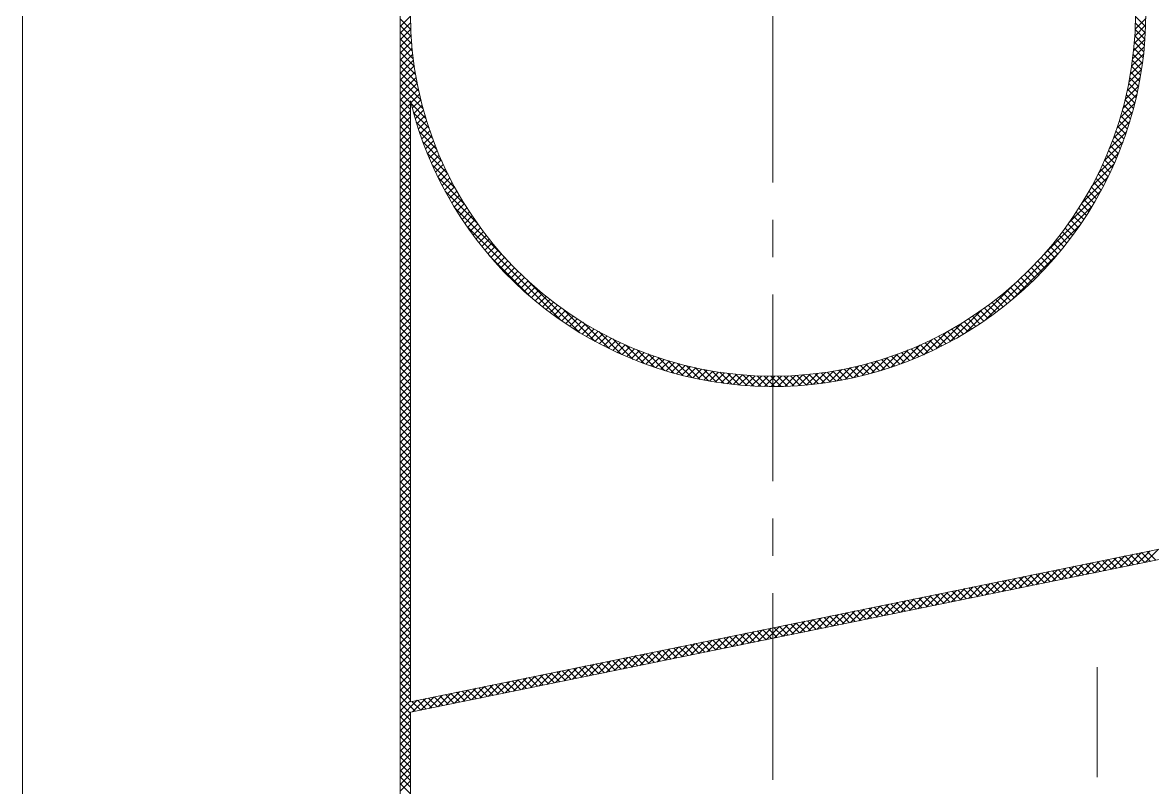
# Model space of a CAD drawing. Header units: millimetres. Extents: x 3108 to 3702, y 1162 to 1582.
# Drawn here: x 3417.24 to 3432.37, y 1255.53 to 1265.76 of the extents above; entities that cross this region are included whole.
import ezdxf

# ---------------------------------------------------------------- set-up
doc = ezdxf.new("R2010")
doc.units = ezdxf.units.MM
doc.linetypes.add('CENTERX2', pattern=[4, 2.5, -0.5, 0.5, -0.5])
for name, color, linetype, lineweight, true_color in [('1', 1, 'Continuous', 18, 0xff0000), ('2', 2, 'Continuous', 18, 0xffff00), ('3', 3, 'CENTERX2', 18, 0x00ff00)]:
    doc.layers.add(name, color=color, linetype=linetype, lineweight=lineweight, true_color=true_color)

msp = doc.modelspace()

# ---------------------------------------------------------------- linework, layer by layer
at = {"layer": '1'}
for p, q in [((3417.24047, 1274.78969), (3417.24047, 1209.53892)), ((3422.29616, 1265.88408), (3422.29616, 1218.44453)), ((3422.43455, 1264.71669), (3422.43455, 1256.67196)), ((3434.47814, 1259.12758), (3422.43455, 1256.67196)), ((3434.53423, 1258.99778), (3422.43455, 1256.53072)), ((3422.43455, 1256.53072), (3422.43455, 1227.79789))]:
    msp.add_line(p, q, dxfattribs=at)
msp.add_circle((3427.28914, 1265.88408), 4.85459, dxfattribs=at)
msp.add_arc((3427.28914, 1265.88408), 4.99298, 193.521266, 41.296095, dxfattribs=at)
at = {"layer": '2'}
for p, q in [((3422.29616, 1265.71085), (3422.43467, 1265.84936)), ((3422.43922, 1265.67109), (3422.29616, 1265.81415)), ((3432.13926, 1265.67567), (3432.28169, 1265.8181)), ((3432.27907, 1265.70952), (3432.14358, 1265.84501)), ((3422.29616, 1265.62104), (3422.43611, 1265.76099)), ((3422.44432, 1265.57619), (3422.29616, 1265.72435)), ((3422.29616, 1265.53124), (3422.43909, 1265.67417)), ((3422.45145, 1265.47925), (3422.29616, 1265.63455)), ((3432.12722, 1265.48403), (3432.27579, 1265.63259)), ((3432.13426, 1265.58086), (3432.27963, 1265.72624)), ((3432.27017, 1265.53881), (3432.13901, 1265.66997)), ((3432.27532, 1265.62347), (3432.14206, 1265.75672)), ((3422.29616, 1265.44144), (3422.44353, 1265.58882)), ((3422.46077, 1265.38013), (3422.29616, 1265.54474)), ((3422.29616, 1265.35164), (3422.44938, 1265.50486)), ((3432.11801, 1265.38502), (3432.27005, 1265.53705)), ((3432.25594, 1265.37344), (3432.12858, 1265.5008)), ((3432.2637, 1265.45549), (3432.13449, 1265.58469)), ((3422.47245, 1265.27865), (3422.29616, 1265.45494)), ((3422.29616, 1265.26183), (3422.45656, 1265.42224)), ((3422.48667, 1265.17463), (3422.29616, 1265.36514)), ((3422.29616, 1265.17203), (3422.46503, 1265.3409)), ((3432.09237, 1265.17977), (3432.25237, 1265.33976)), ((3432.10646, 1265.28366), (3432.26229, 1265.43949)), ((3432.23682, 1265.21296), (3432.11281, 1265.33697)), ((3432.24697, 1265.29261), (3432.12133, 1265.41824)), ((3422.50366, 1265.06783), (3422.29616, 1265.27534)), ((3422.29616, 1265.08223), (3422.47472, 1265.2608)), ((3422.5237, 1264.95799), (3422.29616, 1265.18553)), ((3422.29616, 1264.99243), (3422.4856, 1265.18187)), ((3432.07552, 1265.07311), (3432.24011, 1265.2377)), ((3432.21315, 1265.05702), (3432.09212, 1265.17805)), ((3432.22553, 1265.13444), (3432.10305, 1265.25692)), ((3422.29616, 1264.90262), (3422.49762, 1265.10408)), ((3422.5471, 1264.84479), (3422.29616, 1265.09573)), ((3422.29616, 1264.81282), (3422.51073, 1265.0274)), ((3432.03241, 1264.8504), (3432.2078, 1265.02579)), ((3432.05564, 1264.96343), (3432.22533, 1265.13312)), ((3432.18525, 1264.90531), (3432.06688, 1265.02368)), ((3432.19971, 1264.98066), (3432.08005, 1265.10032)), ((3422.57425, 1264.72783), (3422.29616, 1265.00593)), ((3422.29616, 1264.72302), (3422.52491, 1264.95177)), ((3422.60563, 1264.60665), (3422.29616, 1264.91613)), ((3422.29616, 1264.63322), (3422.54012, 1264.87718)), ((3432.00545, 1264.73363), (3432.18727, 1264.91545)), ((3432.15338, 1264.75757), (3432.0374, 1264.87356)), ((3432.1698, 1264.83096), (3432.05265, 1264.94811)), ((3422.43455, 1264.68793), (3422.29616, 1264.82632)), ((3422.43455, 1264.59813), (3422.29616, 1264.73652)), ((3422.44138, 1264.68864), (3422.55632, 1264.80358)), ((3422.45959, 1264.61705), (3422.57349, 1264.73094)), ((3431.97429, 1264.61267), (3432.16342, 1264.8018)), ((3432.11778, 1264.61358), (3432.00393, 1264.72742)), ((3432.13604, 1264.68512), (3432.02115, 1264.80001)), ((3422.29616, 1264.54341), (3422.43455, 1264.6818)), ((3422.43455, 1264.50833), (3422.29616, 1264.64672)), ((3422.29616, 1264.45361), (3422.43455, 1264.592)), ((3422.64183, 1264.48065), (3422.44386, 1264.67862)), ((3422.4787, 1264.54635), (3422.5916, 1264.65925)), ((3422.49867, 1264.47652), (3422.61063, 1264.58848)), ((3431.93834, 1264.48692), (3432.13587, 1264.68445)), ((3432.07862, 1264.47313), (3431.9667, 1264.58505)), ((3432.09863, 1264.54292), (3431.98577, 1264.65578)), ((3422.43455, 1264.41853), (3422.29616, 1264.55692)), ((3422.29616, 1264.36381), (3422.43455, 1264.5022)), ((3422.43455, 1264.32872), (3422.29616, 1264.46711)), ((3422.68362, 1264.34905), (3422.47577, 1264.5569)), ((3422.73201, 1264.21086), (3422.51245, 1264.43043)), ((3422.51948, 1264.40753), (3422.63054, 1264.51859)), ((3422.54112, 1264.33936), (3422.65133, 1264.44957)), ((3431.8488, 1264.21778), (3432.06774, 1264.43672)), ((3431.89684, 1264.35562), (3432.10417, 1264.56295)), ((3432.03609, 1264.33606), (3431.92591, 1264.44623)), ((3432.05777, 1264.40418), (3431.94674, 1264.5152)), ((3422.29616, 1264.27401), (3422.43455, 1264.4124)), ((3422.43455, 1264.23892), (3422.29616, 1264.37731)), ((3422.29616, 1264.1842), (3422.43455, 1264.32259)), ((3422.43455, 1264.14912), (3422.29616, 1264.28751)), ((3422.78837, 1264.06471), (3422.55462, 1264.29845)), ((3422.56356, 1264.272), (3422.67297, 1264.38141)), ((3422.5868, 1264.20544), (3422.69543, 1264.31407)), ((3431.79287, 1264.07205), (3432.02586, 1264.30503)), ((3431.99033, 1264.20221), (3431.88173, 1264.31081)), ((3432.0136, 1264.26874), (3431.90424, 1264.3781)), ((3422.29616, 1264.0944), (3422.43455, 1264.23279)), ((3422.43455, 1264.05932), (3422.29616, 1264.19771)), ((3422.29616, 1264.0046), (3422.43455, 1264.14299)), ((3422.85466, 1263.90861), (3422.60326, 1264.16001)), ((3422.61081, 1264.13964), (3422.71871, 1264.24755)), ((3422.63557, 1264.07461), (3422.74278, 1264.18182)), ((3422.66109, 1264.01032), (3422.76763, 1264.11686)), ((3431.72712, 1263.91649), (3431.97756, 1264.16693)), ((3431.91593, 1264.0072), (3431.80942, 1264.11372)), ((3431.94148, 1264.07145), (3431.8343, 1264.17863)), ((3431.96628, 1264.13645), (3431.85842, 1264.24432)), ((3422.43455, 1263.96951), (3422.29616, 1264.1079)), ((3422.29616, 1263.9148), (3422.43455, 1264.05318)), ((3422.43455, 1263.87971), (3422.29616, 1264.0181)), ((3422.29616, 1263.82499), (3422.43455, 1263.96338)), ((3422.93389, 1263.73957), (3422.65968, 1264.01379)), ((3422.68733, 1263.94676), (3422.79325, 1264.05268)), ((3422.71429, 1263.88392), (3422.81961, 1263.98924)), ((3431.64862, 1263.74818), (3431.92156, 1264.02112)), ((3431.86266, 1263.88087), (3431.75736, 1263.98616)), ((3431.88965, 1263.94368), (3431.78376, 1264.04957)), ((3422.43455, 1263.78991), (3422.29616, 1263.9283)), ((3422.29616, 1263.73519), (3422.43455, 1263.87358)), ((3422.43455, 1263.70011), (3422.29616, 1263.8385)), ((3423.03105, 1263.55262), (3422.72575, 1263.85792)), ((3422.74196, 1263.82179), (3422.84672, 1263.92654)), ((3422.77033, 1263.76035), (3422.87455, 1263.86457)), ((3431.55251, 1263.56227), (3431.85602, 1263.86578)), ((3431.80655, 1263.75737), (3431.70236, 1263.86156)), ((3431.83495, 1263.81877), (3431.73022, 1263.9235)), ((3422.29616, 1263.64539), (3422.43455, 1263.78378)), ((3422.43455, 1263.6103), (3422.29616, 1263.74869)), ((3422.29616, 1263.55559), (3422.43455, 1263.69397)), ((3422.43455, 1263.5205), (3422.29616, 1263.65889)), ((3422.79938, 1263.6996), (3422.90309, 1263.80331)), ((3423.15568, 1263.33818), (3422.80426, 1263.6896)), ((3422.82911, 1263.63953), (3422.93233, 1263.74275)), ((3422.85951, 1263.58012), (3422.96227, 1263.68288)), ((3431.42957, 1263.34953), (3431.7782, 1263.69816)), ((3431.71727, 1263.57724), (3431.61453, 1263.67998)), ((3431.7477, 1263.63661), (3431.6445, 1263.73981)), ((3431.77746, 1263.69665), (3431.67378, 1263.80034)), ((3422.29616, 1263.46578), (3422.43455, 1263.60417)), ((3422.43455, 1263.4307), (3422.29616, 1263.56909)), ((3422.29616, 1263.37598), (3422.43455, 1263.51437)), ((3422.89056, 1263.52137), (3422.99289, 1263.6237)), ((3422.92227, 1263.46328), (3423.02418, 1263.56519)), ((3422.95461, 1263.40582), (3423.05615, 1263.50735)), ((3431.25717, 1263.08733), (3431.68365, 1263.51381)), ((3431.65445, 1263.46046), (3431.55255, 1263.56236)), ((3431.68619, 1263.51852), (3431.58388, 1263.62083)), ((3422.43455, 1263.3409), (3422.29616, 1263.47929)), ((3422.29616, 1263.28618), (3422.43455, 1263.42457)), ((3422.43455, 1263.25109), (3422.29616, 1263.38948)), ((3423.33171, 1263.07235), (3422.89979, 1263.50427)), ((3422.9876, 1263.349), (3423.08876, 1263.45017)), ((3423.02121, 1263.29281), (3423.12203, 1263.39364)), ((3431.55541, 1263.29009), (3431.45461, 1263.39089)), ((3431.58906, 1263.34625), (3431.48791, 1263.4474)), ((3431.62207, 1263.40303), (3431.52056, 1263.50455)), ((3422.29616, 1263.19637), (3422.43455, 1263.33476)), ((3422.43455, 1263.16129), (3422.29616, 1263.29968)), ((3422.29616, 1263.10657), (3422.43455, 1263.24496)), ((3422.43455, 1263.07149), (3422.29616, 1263.20988)), ((3423.71068, 1262.60358), (3423.02085, 1263.29341)), ((3423.05545, 1263.23725), (3423.15595, 1263.33775)), ((3423.0903, 1263.1823), (3423.1905, 1263.2825)), ((3423.12577, 1263.12796), (3423.22568, 1263.22788)), ((3430.90934, 1262.6497), (3431.56414, 1263.3045)), ((3431.45077, 1263.12532), (3431.35086, 1263.22523)), ((3431.48626, 1263.17963), (3431.38608, 1263.27982)), ((3431.52115, 1263.23455), (3431.42066, 1263.33504)), ((3422.29616, 1263.01677), (3422.43455, 1263.15516)), ((3422.43455, 1262.98169), (3422.29616, 1263.12008)), ((3422.29616, 1262.92697), (3422.43455, 1263.06536)), ((3423.16184, 1263.07423), (3423.2615, 1263.17389)), ((3423.19851, 1263.0211), (3423.29793, 1263.12051)), ((3423.23579, 1262.96857), (3423.33498, 1263.06776)), ((3430.12194, 1261.7725), (3431.40072, 1263.05128)), ((3431.34066, 1262.96602), (3431.24148, 1263.0652)), ((3431.37796, 1263.01852), (3431.27856, 1263.11793)), ((3431.41467, 1263.07162), (3431.31502, 1263.17127)), ((3422.43455, 1262.89188), (3422.29616, 1263.03027)), ((3422.29616, 1262.83716), (3422.43455, 1262.97555)), ((3422.43455, 1262.80208), (3422.29616, 1262.94047)), ((3424.44213, 1261.78232), (3423.18738, 1263.03708)), ((3423.27365, 1262.91663), (3423.37264, 1263.01562)), ((3423.31211, 1262.86529), (3423.4109, 1262.96409)), ((3423.35115, 1262.81453), (3423.44978, 1262.91316)), ((3431.22521, 1262.81207), (3431.12659, 1262.91069)), ((3431.26428, 1262.8628), (3431.16549, 1262.96159)), ((3431.30277, 1262.91412), (3431.20379, 1263.01309)), ((3422.29616, 1262.74736), (3422.43455, 1262.88575)), ((3422.43455, 1262.71228), (3422.29616, 1262.85067)), ((3422.29616, 1262.65756), (3422.43455, 1262.79595)), ((3422.43455, 1262.62248), (3422.29616, 1262.76087)), ((3423.39078, 1262.76436), (3423.48926, 1262.86283)), ((3423.43099, 1262.71476), (3423.52933, 1262.8131)), ((3423.47178, 1262.66575), (3423.57, 1262.76397)), ((3431.1045, 1262.66337), (3431.00628, 1262.76159)), ((3431.14531, 1262.71236), (3431.04698, 1262.81069)), ((3431.18555, 1262.76192), (3431.08708, 1262.86039)), ((3422.29616, 1262.56776), (3422.43455, 1262.70615)), ((3422.43455, 1262.53267), (3422.29616, 1262.67106)), ((3422.29616, 1262.47795), (3422.43455, 1262.61634)), ((3424.05195, 1262.0827), (3423.48776, 1262.64689)), ((3423.51315, 1262.61731), (3423.61127, 1262.71543)), ((3423.55509, 1262.56945), (3423.65312, 1262.66749)), ((3423.59761, 1262.52217), (3423.69557, 1262.62013)), ((3430.49803, 1262.05878), (3431.11444, 1262.67519)), ((3430.97859, 1262.51988), (3430.88062, 1262.61784)), ((3431.02113, 1262.56713), (3430.9231, 1262.66516)), ((3431.0631, 1262.61497), (3430.96499, 1262.71308)), ((3422.43455, 1262.44287), (3422.29616, 1262.58126)), ((3422.29616, 1262.38815), (3422.43455, 1262.52654)), ((3422.43455, 1262.35307), (3422.29616, 1262.49146)), ((3423.6407, 1262.47545), (3423.73861, 1262.57337)), ((3423.68436, 1262.42931), (3423.78224, 1262.52719)), ((3423.72859, 1262.38374), (3423.82645, 1262.4816)), ((3430.84752, 1262.38154), (3430.74966, 1262.47939)), ((3430.89178, 1262.42708), (3430.7939, 1262.52495)), ((3430.93547, 1262.47319), (3430.83756, 1262.5711)), ((3422.29616, 1262.29835), (3422.43455, 1262.43674)), ((3422.43455, 1262.26327), (3422.29616, 1262.40166)), ((3422.29616, 1262.20855), (3422.43455, 1262.34694)), ((3422.43455, 1262.17346), (3422.29616, 1262.31185)), ((3423.77339, 1262.33875), (3423.87125, 1262.4366)), ((3423.81877, 1262.29432), (3423.91664, 1262.39219)), ((3423.86471, 1262.25046), (3423.96261, 1262.34836)), ((3423.91123, 1262.20718), (3424.00918, 1262.30512)), ((3424.69846, 1261.61579), (3424.00864, 1262.30562)), ((3430.66476, 1262.20508), (3430.56682, 1262.30303)), ((3430.71131, 1262.24834), (3430.61341, 1262.34624)), ((3430.75728, 1262.29216), (3430.65941, 1262.39004)), ((3430.80269, 1262.33656), (3430.70483, 1262.43442)), ((3422.29616, 1262.11874), (3422.43455, 1262.25713)), ((3422.43455, 1262.08366), (3422.29616, 1262.22205)), ((3422.29616, 1262.02894), (3422.43455, 1262.16733)), ((3423.95832, 1262.16447), (3424.05633, 1262.26247)), ((3424.00599, 1262.12233), (3424.10408, 1262.22042)), ((3424.05423, 1262.08076), (3424.15241, 1262.17895)), ((3429.86872, 1261.60908), (3430.52352, 1262.26388)), ((3430.52169, 1262.07875), (3430.4235, 1262.17694)), ((3430.56995, 1262.12029), (3430.47186, 1262.21838)), ((3430.61765, 1262.1624), (3430.51963, 1262.26041)), ((3422.43455, 1261.99386), (3422.29616, 1262.13225)), ((3422.29616, 1261.93914), (3422.43455, 1262.07753)), ((3422.43455, 1261.90406), (3422.29616, 1262.04244)), ((3424.10304, 1262.03978), (3424.20134, 1262.13807)), ((3424.15244, 1261.99937), (3424.25086, 1262.0978)), ((3424.20241, 1261.95954), (3424.30099, 1262.05811)), ((3424.25297, 1261.9203), (3424.35171, 1262.01904)), ((3430.32283, 1261.9184), (3430.22408, 1262.01714)), ((3430.37341, 1261.95761), (3430.27483, 1262.05619)), ((3430.42342, 1261.99741), (3430.32499, 1262.09585)), ((3430.47284, 1262.03779), (3430.37454, 1262.13609)), ((3422.29616, 1261.84934), (3422.43455, 1261.98773)), ((3422.43455, 1261.81425), (3422.29616, 1261.95264)), ((3422.29616, 1261.75953), (3422.43455, 1261.89792)), ((3422.43455, 1261.72445), (3422.29616, 1261.86284)), ((3424.30412, 1261.88164), (3424.40304, 1261.98056)), ((3424.35585, 1261.84357), (3424.45497, 1261.94269)), ((3424.40818, 1261.8061), (3424.50751, 1261.90543)), ((3424.4611, 1261.76922), (3424.56067, 1261.86879)), ((3424.90933, 1261.49473), (3424.47741, 1261.92665)), ((3429.65942, 1261.48958), (3430.08589, 1261.91605)), ((3430.11458, 1261.76744), (3430.015, 1261.86702)), ((3430.16753, 1261.80428), (3430.06819, 1261.90363)), ((3430.21989, 1261.84173), (3430.12076, 1261.94086)), ((3430.27165, 1261.87977), (3430.17273, 1261.9787)), ((3422.29616, 1261.66973), (3422.43455, 1261.80812)), ((3422.43455, 1261.63465), (3422.29616, 1261.77304)), ((3422.29616, 1261.57993), (3422.43455, 1261.71832)), ((3424.51463, 1261.73294), (3424.61445, 1261.83277)), ((3424.56876, 1261.69727), (3424.66886, 1261.79737)), ((3424.6235, 1261.66221), (3424.72389, 1261.7626)), ((3424.67885, 1261.62776), (3424.77956, 1261.72847)), ((3424.73483, 1261.59393), (3424.83588, 1261.69498)), ((3425.09466, 1261.3992), (3424.74324, 1261.75062)), ((3429.47506, 1261.39502), (3429.82369, 1261.74365)), ((3429.84071, 1261.5923), (3429.73964, 1261.69336)), ((3429.89671, 1261.62609), (3429.79599, 1261.72682)), ((3429.9521, 1261.66051), (3429.85169, 1261.76092)), ((3430.00687, 1261.69554), (3429.90675, 1261.79566)), ((3430.06103, 1261.73119), (3429.96119, 1261.83103)), ((3422.43455, 1261.54485), (3422.29616, 1261.68323)), ((3422.29616, 1261.49013), (3422.43455, 1261.62852)), ((3422.43455, 1261.45504), (3422.29616, 1261.59343)), ((3422.29616, 1261.40032), (3422.43455, 1261.53871)), ((3424.79143, 1261.56073), (3424.89284, 1261.66214)), ((3424.84867, 1261.52817), (3424.95045, 1261.62995)), ((3424.90655, 1261.49624), (3425.00873, 1261.59843)), ((3425.26297, 1261.32069), (3424.95768, 1261.62599)), ((3424.96507, 1261.46496), (3425.06768, 1261.56758)), ((3429.30744, 1261.31721), (3429.61095, 1261.62072)), ((3429.61034, 1261.46346), (3429.5077, 1261.56609)), ((3429.66889, 1261.4947), (3429.56669, 1261.59691)), ((3429.7268, 1261.52659), (3429.625, 1261.6284)), ((3429.78407, 1261.55913), (3429.68265, 1261.66055)), ((3422.43455, 1261.36524), (3422.29616, 1261.50363)), ((3422.29616, 1261.31052), (3422.43455, 1261.44891)), ((3422.43455, 1261.27544), (3422.29616, 1261.41383)), ((3425.02425, 1261.43434), (3425.12731, 1261.53741)), ((3425.0841, 1261.40439), (3425.18764, 1261.50792)), ((3425.14462, 1261.3751), (3425.24865, 1261.47914)), ((3425.41884, 1261.25462), (3425.14463, 1261.52883)), ((3425.20582, 1261.3465), (3425.31038, 1261.45107)), ((3425.26771, 1261.31859), (3425.37284, 1261.42372)), ((3425.56507, 1261.1982), (3425.31367, 1261.4496)), ((3425.33031, 1261.29139), (3425.43602, 1261.3971)), ((3429.00629, 1261.19566), (3429.25673, 1261.4461)), ((3429.2449, 1261.29008), (3429.13916, 1261.39582)), ((3429.1521, 1261.25167), (3429.42504, 1261.52461)), ((3429.30753, 1261.31725), (3429.20238, 1261.4224)), ((3429.36946, 1261.34512), (3429.26487, 1261.44972)), ((3429.4307, 1261.37369), (3429.32663, 1261.47775)), ((3429.49125, 1261.40294), (3429.38769, 1261.5065)), ((3429.55112, 1261.43287), (3429.44804, 1261.53595)), ((3422.29616, 1261.22072), (3422.43455, 1261.35911)), ((3422.43455, 1261.18563), (3422.29616, 1261.32402)), ((3422.29616, 1261.13092), (3422.43455, 1261.26931)), ((3425.39362, 1261.26489), (3425.49995, 1261.37122)), ((3425.45766, 1261.23913), (3425.56464, 1261.34611)), ((3425.70351, 1261.14956), (3425.46976, 1261.38331)), ((3425.52244, 1261.21411), (3425.6301, 1261.32177)), ((3425.58797, 1261.18984), (3425.69635, 1261.29822)), ((3425.83548, 1261.10739), (3425.61592, 1261.32695)), ((3425.65427, 1261.16634), (3425.76341, 1261.27548)), ((3425.72136, 1261.14362), (3425.83129, 1261.25356)), ((3425.96196, 1261.07072), (3425.75411, 1261.27857)), ((3426.08368, 1261.0388), (3425.88571, 1261.23678)), ((3428.61028, 1261.06905), (3428.81761, 1261.27638)), ((3428.73651, 1261.10548), (3428.95544, 1261.32442)), ((3428.85363, 1261.14253), (3428.74365, 1261.25251)), ((3428.92075, 1261.16521), (3428.81158, 1261.27439)), ((3428.86819, 1261.14736), (3429.10117, 1261.38035)), ((3428.98709, 1261.18867), (3428.87867, 1261.29709)), ((3429.05266, 1261.21291), (3428.94497, 1261.3206)), ((3429.11748, 1261.23789), (3429.01047, 1261.34491)), ((3429.18155, 1261.26362), (3429.07519, 1261.36998)), ((3422.43455, 1261.09583), (3422.29616, 1261.23422)), ((3422.29616, 1261.04111), (3422.43455, 1261.1795)), ((3422.43455, 1261.00603), (3422.29616, 1261.14442)), ((3422.29616, 1260.95131), (3422.43455, 1261.0897)), ((3425.78925, 1261.12171), (3425.90002, 1261.23248)), ((3425.85795, 1261.10061), (3425.9696, 1261.21226)), ((3425.9275, 1261.08035), (3426.04007, 1261.19293)), ((3425.9979, 1261.06095), (3426.11145, 1261.1745)), ((3426.20122, 1261.01106), (3426.01171, 1261.20057)), ((3426.06918, 1261.04243), (3426.18376, 1261.15701)), ((3426.31505, 1260.98704), (3426.13289, 1261.16919)), ((3426.14136, 1261.02481), (3426.25703, 1261.14047)), ((3426.21448, 1261.00812), (3426.33128, 1261.12492)), ((3426.42554, 1260.96635), (3426.24985, 1261.14204)), ((3426.28854, 1260.99239), (3426.40655, 1261.11039)), ((3426.53301, 1260.94868), (3426.36305, 1261.11864)), ((3426.36359, 1260.97763), (3426.48287, 1261.09691)), ((3426.43966, 1260.96389), (3426.56028, 1261.08451)), ((3426.63772, 1260.93377), (3426.47289, 1261.0986)), ((3427.93552, 1260.93311), (3428.10011, 1261.0977)), ((3428.13489, 1260.96325), (3428.0142, 1261.08394)), ((3428.0401, 1260.94789), (3428.2098, 1261.11759)), ((3428.211, 1260.97694), (3428.09166, 1261.09628)), ((3428.14743, 1260.96542), (3428.32283, 1261.14081)), ((3428.2861, 1260.99164), (3428.16803, 1261.10971)), ((3428.36021, 1261.00733), (3428.24335, 1261.12419)), ((3428.25777, 1260.98595), (3428.43959, 1261.16777)), ((3428.43337, 1261.02398), (3428.31766, 1261.13969)), ((3428.37142, 1261.00981), (3428.56055, 1261.19893)), ((3428.5056, 1261.04155), (3428.39097, 1261.15618)), ((3428.57692, 1261.06003), (3428.46332, 1261.17363)), ((3428.48877, 1261.03735), (3428.68631, 1261.23489)), ((3428.64737, 1261.07939), (3428.53475, 1261.19201)), ((3428.71695, 1261.0996), (3428.60526, 1261.2113)), ((3428.7857, 1261.12066), (3428.67489, 1261.23147)), ((3422.43455, 1260.91623), (3422.29616, 1261.05462)), ((3422.29616, 1260.86151), (3422.43455, 1260.9999)), ((3422.43455, 1260.82642), (3422.29616, 1260.96481)), ((3426.51677, 1260.9512), (3426.63881, 1261.07324)), ((3426.7399, 1260.9214), (3426.57969, 1261.08161)), ((3426.59496, 1260.93959), (3426.71851, 1261.06314)), ((3426.67427, 1260.9291), (3426.79942, 1261.05425)), ((3426.83973, 1260.91136), (3426.68371, 1261.06739)), ((3426.75475, 1260.91978), (3426.8816, 1261.04662)), ((3426.9374, 1260.9035), (3426.78519, 1261.05572)), ((3426.83644, 1260.91166), (3426.96509, 1261.04031)), ((3427.03303, 1260.89767), (3426.88431, 1261.0464)), ((3426.91939, 1260.90481), (3427.04996, 1261.03538)), ((3427.12677, 1260.89374), (3426.98125, 1261.03926)), ((3427.00365, 1260.89927), (3427.13628, 1261.03189)), ((3427.21871, 1260.89159), (3427.07615, 1261.03416)), ((3427.08928, 1260.8951), (3427.22411, 1261.02992)), ((3427.30897, 1260.89114), (3427.16914, 1261.03097)), ((3427.17636, 1260.89237), (3427.31353, 1261.02955)), ((3427.39764, 1260.89228), (3427.26034, 1261.02957)), ((3427.26495, 1260.89116), (3427.40465, 1261.03086)), ((3427.48478, 1260.89493), (3427.34985, 1261.02987)), ((3427.35512, 1260.89153), (3427.49755, 1261.03396)), ((3427.57049, 1260.89903), (3427.43776, 1261.03176)), ((3427.44699, 1260.89359), (3427.59236, 1261.03897)), ((3427.65482, 1260.90451), (3427.52414, 1261.03518)), ((3427.54063, 1260.89744), (3427.6892, 1261.046)), ((3427.73783, 1260.9113), (3427.60908, 1261.04004)), ((3427.63617, 1260.90317), (3427.78821, 1261.05521)), ((3427.81957, 1260.91935), (3427.69264, 1261.04629)), ((3427.73373, 1260.91093), (3427.88956, 1261.06676)), ((3427.90011, 1260.92862), (3427.77488, 1261.05385)), ((3427.83346, 1260.92086), (3427.99345, 1261.08085)), ((3427.97948, 1260.93905), (3427.85585, 1261.06268)), ((3428.05773, 1260.95061), (3427.93561, 1261.07272)), ((3422.29616, 1260.77171), (3422.43455, 1260.9101)), ((3422.43455, 1260.73662), (3422.29616, 1260.87501)), ((3422.29616, 1260.6819), (3422.43455, 1260.82029)), ((3422.43455, 1260.64682), (3422.29616, 1260.78521)), ((3422.29616, 1260.5921), (3422.43455, 1260.73049)), ((3422.43455, 1260.55702), (3422.29616, 1260.69541)), ((3422.29616, 1260.5023), (3422.43455, 1260.64069)), ((3422.43455, 1260.46721), (3422.29616, 1260.6056)), ((3422.29616, 1260.4125), (3422.43455, 1260.55088)), ((3422.43455, 1260.37741), (3422.29616, 1260.5158)), ((3422.29616, 1260.32269), (3422.43455, 1260.46108)), ((3422.43455, 1260.28761), (3422.29616, 1260.426)), ((3422.29616, 1260.23289), (3422.43455, 1260.37128)), ((3422.43455, 1260.19781), (3422.29616, 1260.3362)), ((3422.29616, 1260.14309), (3422.43455, 1260.28148)), ((3422.43455, 1260.108), (3422.29616, 1260.24639)), ((3422.29616, 1260.05329), (3422.43455, 1260.19167)), ((3422.43455, 1260.0182), (3422.29616, 1260.15659)), ((3422.29616, 1259.96348), (3422.43455, 1260.10187)), ((3422.43455, 1259.9284), (3422.29616, 1260.06679)), ((3422.29616, 1259.87368), (3422.43455, 1260.01207)), ((3422.43455, 1259.8386), (3422.29616, 1259.97699)), ((3422.29616, 1259.78388), (3422.43455, 1259.92227)), ((3422.43455, 1259.74879), (3422.29616, 1259.88718)), ((3422.29616, 1259.69407), (3422.43455, 1259.83246)), ((3422.43455, 1259.65899), (3422.29616, 1259.79738)), ((3422.29616, 1259.60427), (3422.43455, 1259.74266)), ((3422.43455, 1259.56919), (3422.29616, 1259.70758)), ((3422.29616, 1259.51447), (3422.43455, 1259.65286)), ((3422.43455, 1259.47939), (3422.29616, 1259.61778)), ((3422.29616, 1259.42467), (3422.43455, 1259.56306)), ((3422.43455, 1259.38958), (3422.29616, 1259.52797)), ((3422.29616, 1259.33486), (3422.43455, 1259.47325)), ((3422.43455, 1259.29978), (3422.29616, 1259.43817)), ((3422.29616, 1259.24506), (3422.43455, 1259.38345)), ((3422.43455, 1259.20998), (3422.29616, 1259.34837)), ((3422.29616, 1259.15526), (3422.43455, 1259.29365)), ((3422.43455, 1259.12018), (3422.29616, 1259.25857)), ((3422.29616, 1259.06546), (3422.43455, 1259.20385)), ((3422.43455, 1259.03037), (3422.29616, 1259.16876)), ((3422.29616, 1258.97565), (3422.43455, 1259.11404)), ((3422.43455, 1258.94057), (3422.29616, 1259.07896)), ((3422.29616, 1258.88585), (3422.43455, 1259.02424)), ((3422.43455, 1258.85077), (3422.29616, 1258.98916)), ((3422.29616, 1258.79605), (3422.43455, 1258.93444)), ((3422.43455, 1258.76097), (3422.29616, 1258.89936)), ((3422.29616, 1258.70625), (3422.43455, 1258.84464)), ((3422.43455, 1258.67116), (3422.29616, 1258.80955)), ((3422.29616, 1258.61644), (3422.43455, 1258.75483)), ((3422.43455, 1258.58136), (3422.29616, 1258.71975)), ((3422.29616, 1258.52664), (3422.43455, 1258.66503)), ((3432.04906, 1258.49107), (3432.22647, 1258.66848)), ((3432.16187, 1258.51407), (3432.33927, 1258.69148)), ((3432.34316, 1258.55103), (3432.22584, 1258.66835)), ((3432.27467, 1258.53707), (3432.45208, 1258.71448)), ((3432.41775, 1258.56624), (3432.30043, 1258.68356)), ((3422.43455, 1258.49156), (3422.29616, 1258.62995)), ((3422.29616, 1258.43684), (3422.43455, 1258.57523)), ((3422.43455, 1258.40176), (3422.29616, 1258.54014)), ((3431.37225, 1258.35307), (3431.54966, 1258.53048)), ((3431.59722, 1258.39894), (3431.4799, 1258.51626)), ((3431.48505, 1258.37607), (3431.66246, 1258.55348)), ((3431.67181, 1258.41415), (3431.5545, 1258.53147)), ((3431.59785, 1258.39907), (3431.77526, 1258.57648)), ((3431.74641, 1258.42936), (3431.62909, 1258.54668)), ((3431.821, 1258.44457), (3431.70368, 1258.56189)), ((3431.71066, 1258.42207), (3431.88807, 1258.59948)), ((3431.89559, 1258.45978), (3431.77828, 1258.57709)), ((3431.82346, 1258.44507), (3432.00087, 1258.62248)), ((3431.97019, 1258.47499), (3431.85287, 1258.5923)), ((3432.04478, 1258.4902), (3431.92746, 1258.60751)), ((3431.93626, 1258.46807), (3432.11367, 1258.64548)), ((3432.11937, 1258.50541), (3432.00206, 1258.62272)), ((3432.19397, 1258.52061), (3432.07665, 1258.63793)), ((3432.26856, 1258.53582), (3432.15125, 1258.65314)), ((3422.29616, 1258.34704), (3422.43455, 1258.48543)), ((3422.43455, 1258.31195), (3422.29616, 1258.45034)), ((3422.29616, 1258.25723), (3422.43455, 1258.39562)), ((3422.43455, 1258.22215), (3422.29616, 1258.36054)), ((3430.58263, 1258.19207), (3430.76004, 1258.36948)), ((3430.69543, 1258.21507), (3430.87284, 1258.39248)), ((3430.85129, 1258.24685), (3430.73397, 1258.36417)), ((3430.80824, 1258.23807), (3430.98565, 1258.41548)), ((3430.92588, 1258.26206), (3430.80856, 1258.37938)), ((3431.00047, 1258.27727), (3430.88316, 1258.39458)), ((3430.92104, 1258.26107), (3431.09845, 1258.43848)), ((3431.07507, 1258.29248), (3430.95775, 1258.40979)), ((3431.14966, 1258.30769), (3431.03234, 1258.425)), ((3431.03384, 1258.28407), (3431.21125, 1258.46148)), ((3431.22425, 1258.3229), (3431.10694, 1258.44021)), ((3431.14664, 1258.30707), (3431.32405, 1258.48448)), ((3431.29885, 1258.3381), (3431.18153, 1258.45542)), ((3431.37344, 1258.35331), (3431.25612, 1258.47063)), ((3431.25945, 1258.33007), (3431.43686, 1258.50748)), ((3431.44803, 1258.36852), (3431.33072, 1258.48584)), ((3431.52263, 1258.38373), (3431.40531, 1258.50105)), ((3422.29616, 1258.16743), (3422.43455, 1258.30582)), ((3422.43455, 1258.13235), (3422.29616, 1258.27074)), ((3422.29616, 1258.07763), (3422.43455, 1258.21602)), ((3429.90582, 1258.05407), (3430.08323, 1258.23148)), ((3430.10535, 1258.09476), (3429.98804, 1258.21207)), ((3430.01862, 1258.07707), (3430.19603, 1258.25448)), ((3430.17995, 1258.10997), (3430.06263, 1258.22728)), ((3430.13142, 1258.10007), (3430.30883, 1258.27748)), ((3430.25454, 1258.12518), (3430.13722, 1258.24249)), ((3430.32913, 1258.14039), (3430.21182, 1258.2577)), ((3430.24423, 1258.12307), (3430.42164, 1258.30048)), ((3430.40373, 1258.15559), (3430.28641, 1258.27291)), ((3430.35703, 1258.14607), (3430.53444, 1258.32348)), ((3430.47832, 1258.1708), (3430.361, 1258.28812)), ((3430.55291, 1258.18601), (3430.4356, 1258.30333)), ((3430.46983, 1258.16907), (3430.64724, 1258.34648)), ((3430.62751, 1258.20122), (3430.51019, 1258.31854)), ((3430.7021, 1258.21643), (3430.58478, 1258.33375)), ((3430.77669, 1258.23164), (3430.65938, 1258.34896)), ((3422.43455, 1258.04255), (3422.29616, 1258.18093)), ((3422.29616, 1257.98783), (3422.43455, 1258.12622)), ((3422.43455, 1257.95274), (3422.29616, 1258.09113)), ((3429.1162, 1257.89308), (3429.29361, 1258.07049)), ((3429.229, 1257.91608), (3429.40641, 1258.09348)), ((3429.35942, 1257.94267), (3429.2421, 1258.05998)), ((3429.43401, 1257.95788), (3429.3167, 1258.07519)), ((3429.34181, 1257.93907), (3429.51922, 1258.11648)), ((3429.50861, 1257.97308), (3429.39129, 1258.0904)), ((3429.45461, 1257.96207), (3429.63202, 1258.13948)), ((3429.5832, 1257.98829), (3429.46588, 1258.10561)), ((3429.65779, 1258.0035), (3429.54048, 1258.12082)), ((3429.56741, 1257.98507), (3429.74482, 1258.16248)), ((3429.73239, 1258.01871), (3429.61507, 1258.13603)), ((3429.68021, 1258.00807), (3429.85762, 1258.18548)), ((3429.80698, 1258.03392), (3429.68966, 1258.15124)), ((3429.88157, 1258.04913), (3429.76426, 1258.16645)), ((3429.79302, 1258.03107), (3429.97043, 1258.20848)), ((3429.95617, 1258.06434), (3429.83885, 1258.18166)), ((3430.03076, 1258.07955), (3429.91344, 1258.19687)), ((3422.29616, 1257.89802), (3422.43455, 1258.03641)), ((3422.43455, 1257.86294), (3422.29616, 1258.00133)), ((3422.29616, 1257.80822), (3422.43455, 1257.94661)), ((3422.43455, 1257.77314), (3422.29616, 1257.91153)), ((3428.32659, 1257.73208), (3428.504, 1257.90949)), ((3428.43939, 1257.75508), (3428.6168, 1257.93249)), ((3428.61349, 1257.79057), (3428.49617, 1257.90789)), ((3428.55219, 1257.77808), (3428.7296, 1257.95549)), ((3428.68808, 1257.80578), (3428.57076, 1257.9231)), ((3428.76267, 1257.82099), (3428.64536, 1257.93831)), ((3428.66499, 1257.80108), (3428.8424, 1257.97849)), ((3428.83727, 1257.8362), (3428.71995, 1257.95352)), ((3428.7778, 1257.82408), (3428.95521, 1258.00149)), ((3428.91186, 1257.85141), (3428.79454, 1257.96873)), ((3428.98645, 1257.86662), (3428.86914, 1257.98394)), ((3428.8906, 1257.84708), (3429.06801, 1258.02449)), ((3429.06105, 1257.88183), (3428.94373, 1257.99915)), ((3429.0034, 1257.87008), (3429.18081, 1258.04749)), ((3429.13564, 1257.89704), (3429.01832, 1258.01436)), ((3429.21023, 1257.91225), (3429.09292, 1258.02956)), ((3429.28483, 1257.92746), (3429.16751, 1258.04477)), ((3422.29616, 1257.71842), (3422.43455, 1257.85681)), ((3422.43455, 1257.68333), (3422.29616, 1257.82172)), ((3422.29616, 1257.62862), (3422.43455, 1257.76701)), ((3427.64977, 1257.59408), (3427.82718, 1257.77149)), ((3427.86755, 1257.63848), (3427.75024, 1257.7558)), ((3427.76257, 1257.61708), (3427.93998, 1257.79449)), ((3427.94215, 1257.65369), (3427.82483, 1257.77101)), ((3427.87538, 1257.64008), (3428.05279, 1257.81749)), ((3428.01674, 1257.6689), (3427.89942, 1257.78622)), ((3428.09133, 1257.68411), (3427.97402, 1257.80143)), ((3427.98818, 1257.66308), (3428.16559, 1257.84049)), ((3428.16593, 1257.69932), (3428.04861, 1257.81664)), ((3428.10098, 1257.68608), (3428.27839, 1257.86349)), ((3428.24052, 1257.71453), (3428.1232, 1257.83184)), ((3428.31511, 1257.72974), (3428.1978, 1257.84705)), ((3428.21378, 1257.70908), (3428.39119, 1257.88649)), ((3428.38971, 1257.74495), (3428.27239, 1257.86226)), ((3428.4643, 1257.76016), (3428.34698, 1257.87747)), ((3428.53889, 1257.77537), (3428.42158, 1257.89268)), ((3422.43455, 1257.59353), (3422.29616, 1257.73192)), ((3422.29616, 1257.53881), (3422.43455, 1257.6772)), ((3422.43455, 1257.50373), (3422.29616, 1257.64212)), ((3426.86016, 1257.43308), (3427.03757, 1257.61049)), ((3426.97296, 1257.45608), (3427.15037, 1257.63349)), ((3427.19621, 1257.5016), (3427.07889, 1257.61892)), ((3427.08576, 1257.47908), (3427.26317, 1257.65649)), ((3427.2708, 1257.51681), (3427.15349, 1257.63413)), ((3427.19856, 1257.50208), (3427.37597, 1257.67949)), ((3427.3454, 1257.53202), (3427.22808, 1257.64933)), ((3427.41999, 1257.54723), (3427.30267, 1257.66454)), ((3427.31137, 1257.52508), (3427.48877, 1257.70249)), ((3427.49458, 1257.56244), (3427.37727, 1257.67975)), ((3427.42417, 1257.54808), (3427.60158, 1257.72549)), ((3427.56918, 1257.57765), (3427.45186, 1257.69496)), ((3427.64377, 1257.59285), (3427.52645, 1257.71017)), ((3427.53697, 1257.57108), (3427.71438, 1257.74849)), ((3427.71836, 1257.60806), (3427.60105, 1257.72538)), ((3427.79296, 1257.62327), (3427.67564, 1257.74059)), ((3422.29616, 1257.44901), (3422.43455, 1257.5874)), ((3422.43455, 1257.41393), (3422.29616, 1257.55232)), ((3422.29616, 1257.35921), (3422.43455, 1257.4976)), ((3422.43455, 1257.32412), (3422.29616, 1257.46251)), ((3426.18334, 1257.29508), (3426.36075, 1257.47249)), ((3426.29614, 1257.31808), (3426.47355, 1257.49549)), ((3426.45028, 1257.34951), (3426.33296, 1257.46682)), ((3426.52487, 1257.36472), (3426.40755, 1257.48203)), ((3426.40895, 1257.34108), (3426.58636, 1257.51849)), ((3426.59946, 1257.37993), (3426.48215, 1257.49724)), ((3426.52175, 1257.36408), (3426.69916, 1257.54149)), ((3426.67406, 1257.39514), (3426.55674, 1257.51245)), ((3426.74865, 1257.41034), (3426.63133, 1257.52766)), ((3426.63455, 1257.38708), (3426.81196, 1257.56449)), ((3426.82324, 1257.42555), (3426.70593, 1257.54287)), ((3426.74735, 1257.41008), (3426.92476, 1257.58749)), ((3426.89784, 1257.44076), (3426.78052, 1257.55808)), ((3426.97243, 1257.45597), (3426.85511, 1257.57329)), ((3427.04702, 1257.47118), (3426.92971, 1257.5885)), ((3427.12162, 1257.48639), (3427.0043, 1257.60371)), ((3422.29616, 1257.26941), (3422.43455, 1257.4078)), ((3422.43455, 1257.23432), (3422.29616, 1257.37271)), ((3422.29616, 1257.1796), (3422.43455, 1257.31799)), ((3425.39373, 1257.13408), (3425.57114, 1257.31149)), ((3425.50653, 1257.15708), (3425.68394, 1257.33449)), ((3425.70434, 1257.19742), (3425.58703, 1257.31473)), ((3425.61933, 1257.18008), (3425.79674, 1257.35749)), ((3425.77894, 1257.21263), (3425.66162, 1257.32994)), ((3425.73213, 1257.20308), (3425.90954, 1257.38049)), ((3425.85353, 1257.22783), (3425.73621, 1257.34515)), ((3425.92812, 1257.24304), (3425.81081, 1257.36036)), ((3425.84494, 1257.22608), (3426.02234, 1257.40349)), ((3426.00272, 1257.25825), (3425.8854, 1257.37557)), ((3425.95774, 1257.24908), (3426.13515, 1257.42649)), ((3426.07731, 1257.27346), (3425.95999, 1257.39078)), ((3426.1519, 1257.28867), (3426.03459, 1257.40599)), ((3426.07054, 1257.27208), (3426.24795, 1257.44949)), ((3426.2265, 1257.30388), (3426.10918, 1257.4212)), ((3426.30109, 1257.31909), (3426.18377, 1257.43641)), ((3426.37568, 1257.3343), (3426.25837, 1257.45162)), ((3422.43455, 1257.14452), (3422.29616, 1257.28291)), ((3422.29616, 1257.0898), (3422.43455, 1257.22819)), ((3422.43455, 1257.05472), (3422.29616, 1257.19311)), ((3424.60411, 1256.97308), (3424.78152, 1257.15049)), ((3424.71691, 1256.99608), (3424.89432, 1257.17349)), ((3424.82971, 1257.01908), (3425.00712, 1257.19649)), ((3424.95841, 1257.04532), (3424.84109, 1257.16264)), ((3425.033, 1257.06053), (3424.91569, 1257.17785)), ((3424.94252, 1257.04208), (3425.11993, 1257.21949)), ((3425.1076, 1257.07574), (3424.99028, 1257.19306)), ((3425.05532, 1257.06508), (3425.23273, 1257.24249)), ((3425.18219, 1257.09095), (3425.06487, 1257.20827)), ((3425.25678, 1257.10616), (3425.13947, 1257.22348)), ((3425.16812, 1257.08808), (3425.34553, 1257.26549)), ((3425.33138, 1257.12137), (3425.21406, 1257.23869)), ((3425.28092, 1257.11108), (3425.45833, 1257.28849)), ((3425.40597, 1257.13658), (3425.28865, 1257.2539)), ((3425.48056, 1257.15179), (3425.36325, 1257.26911)), ((3425.55516, 1257.167), (3425.43784, 1257.28431)), ((3425.62975, 1257.18221), (3425.51243, 1257.29952)), ((3422.29616, 1257), (3422.43455, 1257.13839)), ((3422.43455, 1256.96491), (3422.29616, 1257.1033)), ((3422.29616, 1256.9102), (3422.43455, 1257.04859)), ((3422.43455, 1256.87511), (3422.29616, 1257.0135)), ((3423.9273, 1256.83509), (3424.10471, 1257.0125)), ((3424.0401, 1256.85809), (3424.21751, 1257.0355)), ((3424.21248, 1256.89323), (3424.09516, 1257.01055)), ((3424.1529, 1256.88109), (3424.33031, 1257.0585)), ((3424.28707, 1256.90844), (3424.16975, 1257.02576)), ((3424.36166, 1256.92365), (3424.24435, 1257.04097)), ((3424.2657, 1256.90409), (3424.44311, 1257.0815)), ((3424.43626, 1256.93886), (3424.31894, 1257.05618)), ((3424.3785, 1256.92709), (3424.55591, 1257.1045)), ((3424.51085, 1256.95407), (3424.39353, 1257.07139)), ((3424.58544, 1256.96928), (3424.46813, 1257.0866)), ((3424.49131, 1256.95009), (3424.66872, 1257.12749)), ((3424.66004, 1256.98449), (3424.54272, 1257.1018)), ((3424.73463, 1256.9997), (3424.61731, 1257.11701)), ((3424.80922, 1257.01491), (3424.69191, 1257.13222)), ((3424.88382, 1257.03012), (3424.7665, 1257.14743)), ((3422.29616, 1256.82039), (3422.43455, 1256.95878)), ((3422.43455, 1256.78531), (3422.29616, 1256.9237)), ((3422.29616, 1256.73059), (3422.43455, 1256.86898)), ((3423.13768, 1256.67409), (3423.31509, 1256.8515)), ((3423.25048, 1256.69709), (3423.42789, 1256.8745)), ((3423.46654, 1256.74114), (3423.34923, 1256.85846)), ((3423.36328, 1256.72009), (3423.54069, 1256.8975)), ((3423.54114, 1256.75635), (3423.42382, 1256.87367)), ((3423.47609, 1256.74309), (3423.6535, 1256.9205)), ((3423.61573, 1256.77156), (3423.49841, 1256.88888)), ((3423.69032, 1256.78677), (3423.57301, 1256.90409)), ((3423.58889, 1256.76609), (3423.7663, 1256.9435)), ((3423.76492, 1256.80198), (3423.6476, 1256.91929)), ((3423.70169, 1256.78909), (3423.8791, 1256.9665)), ((3423.83951, 1256.81719), (3423.72219, 1256.9345)), ((3423.9141, 1256.8324), (3423.79679, 1256.94971)), ((3423.81449, 1256.81209), (3423.9919, 1256.9895)), ((3423.9887, 1256.84761), (3423.87138, 1256.96492)), ((3424.06329, 1256.86281), (3423.94597, 1256.98013)), ((3424.13788, 1256.87802), (3424.02057, 1256.99534)), ((3422.43455, 1256.69551), (3422.29616, 1256.8339)), ((3422.29616, 1256.64079), (3422.43455, 1256.77918)), ((3422.49683, 1256.54342), (3422.29616, 1256.74409)), ((3422.46087, 1256.53609), (3422.63828, 1256.7135)), ((3422.57367, 1256.55909), (3422.75108, 1256.7365)), ((3422.72061, 1256.58905), (3422.60329, 1256.70637)), ((3422.7952, 1256.60426), (3422.67788, 1256.72158)), ((3422.68647, 1256.58209), (3422.86388, 1256.7595)), ((3422.86979, 1256.61947), (3422.75248, 1256.73678)), ((3422.79927, 1256.60509), (3422.97668, 1256.7825)), ((3422.94439, 1256.63468), (3422.82707, 1256.75199)), ((3423.01898, 1256.64989), (3422.90166, 1256.7672)), ((3422.91207, 1256.62809), (3423.08948, 1256.8055)), ((3423.09357, 1256.6651), (3422.97626, 1256.78241)), ((3423.02488, 1256.65109), (3423.20229, 1256.8285)), ((3423.16817, 1256.6803), (3423.05085, 1256.79762)), ((3423.24276, 1256.69551), (3423.12545, 1256.81283)), ((3423.31736, 1256.71072), (3423.20004, 1256.82804)), ((3423.39195, 1256.72593), (3423.27463, 1256.84325)), ((3422.29616, 1256.46118), (3422.52547, 1256.6905)), ((3422.29616, 1256.55099), (3422.43455, 1256.68937)), ((3422.43455, 1256.5159), (3422.29616, 1256.65429)), ((3422.43455, 1256.4261), (3422.29616, 1256.56449)), ((3422.57142, 1256.55863), (3422.4541, 1256.67595)), ((3422.64601, 1256.57384), (3422.5287, 1256.69116)), ((3422.29616, 1256.37138), (3422.43455, 1256.50977)), ((3422.43455, 1256.3363), (3422.29616, 1256.47469)), ((3422.29616, 1256.28158), (3422.43455, 1256.41997)), ((3422.43455, 1256.24649), (3422.29616, 1256.38488)), ((3422.29616, 1256.19178), (3422.43455, 1256.33016)), ((3422.43455, 1256.15669), (3422.29616, 1256.29508)), ((3422.29616, 1256.10197), (3422.43455, 1256.24036)), ((3422.43455, 1256.06689), (3422.29616, 1256.20528)), ((3422.29616, 1256.01217), (3422.43455, 1256.15056)), ((3422.43455, 1255.97709), (3422.29616, 1256.11548)), ((3422.29616, 1255.92237), (3422.43455, 1256.06076)), ((3422.43455, 1255.88728), (3422.29616, 1256.02567)), ((3422.29616, 1255.83256), (3422.43455, 1255.97095)), ((3422.43455, 1255.79748), (3422.29616, 1255.93587)), ((3422.29616, 1255.74276), (3422.43455, 1255.88115)), ((3422.43455, 1255.70768), (3422.29616, 1255.84607)), ((3422.29616, 1255.65296), (3422.43455, 1255.79135)), ((3422.43455, 1255.61788), (3422.29616, 1255.75627)), ((3422.29616, 1255.56316), (3422.43455, 1255.70155)), ((3422.43455, 1255.52807), (3422.29616, 1255.66646)), ((3422.29616, 1255.47335), (3422.43455, 1255.61174)), ((3422.43455, 1255.43827), (3422.29616, 1255.57666))]:
    msp.add_line(p, q, dxfattribs=at)
at = {"layer": '3'}
for p, q in [((3427.28914, 1255.62408), (3427.28914, 1272.88452)), ((3431.62914, 1227.65973), (3431.62914, 1257.13429))]:
    msp.add_line(p, q, dxfattribs=at)

doc.saveas('drawing.dxf')
